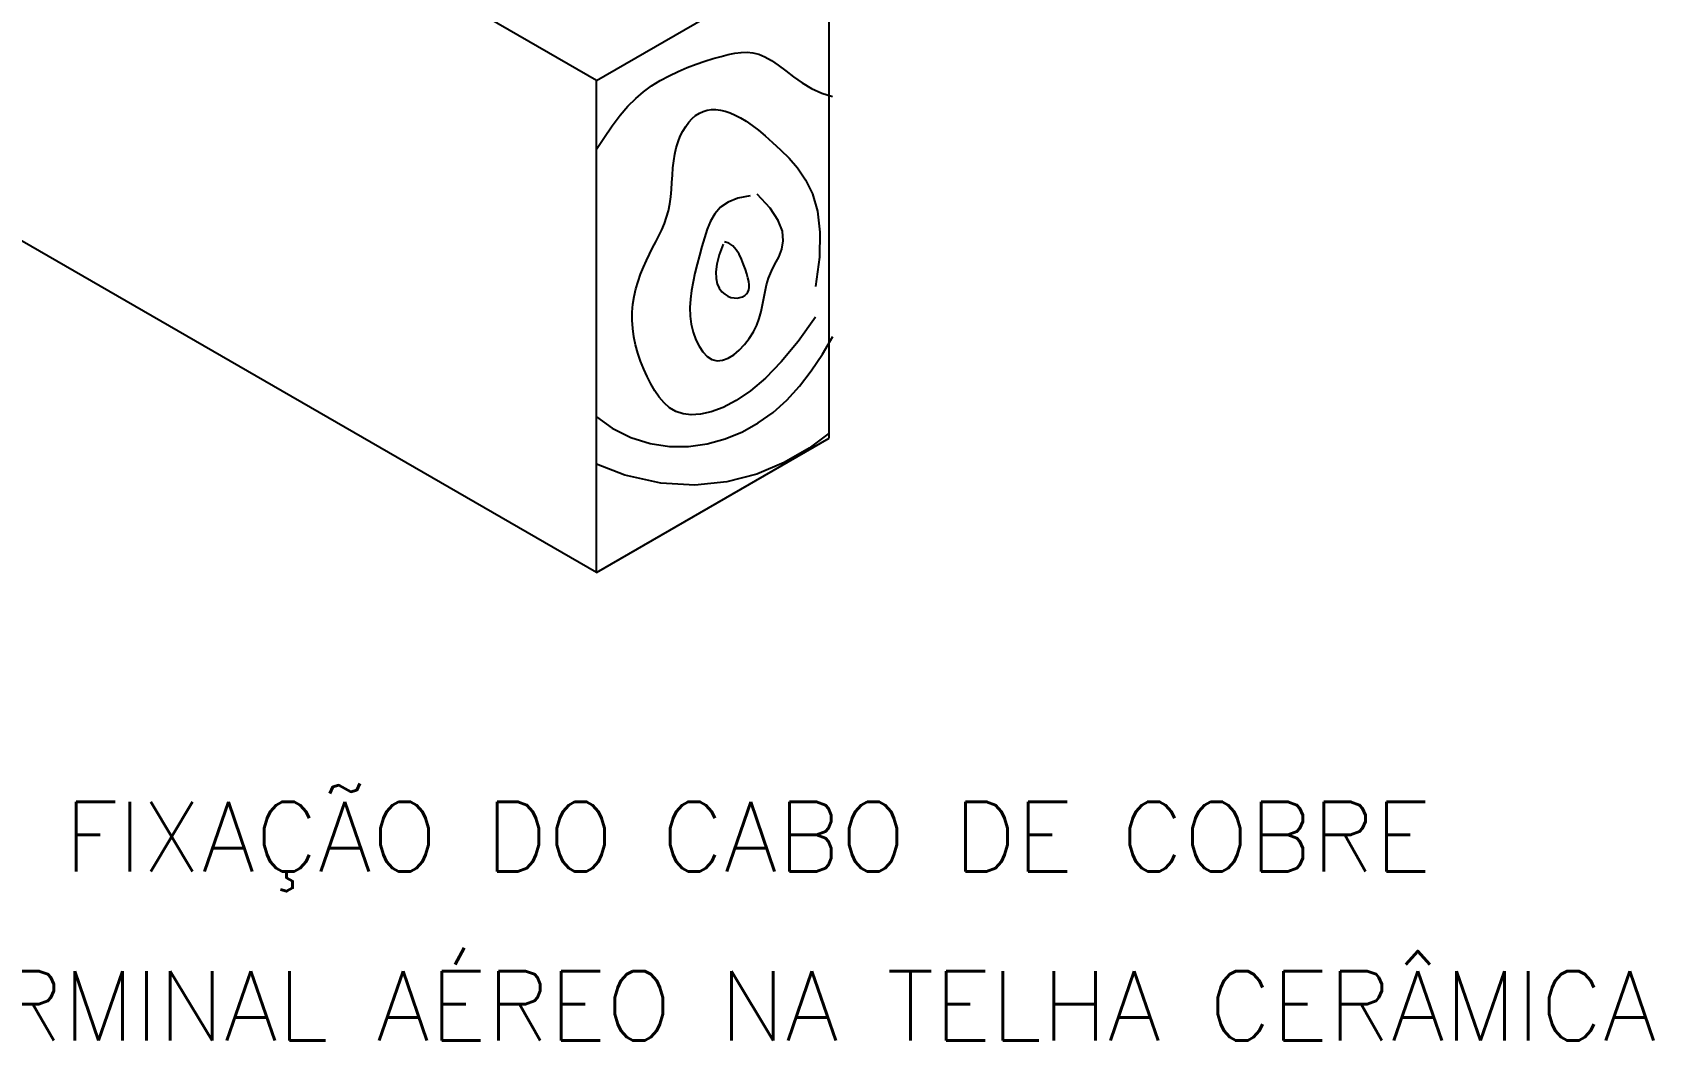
# Model space of a CAD drawing. Header units: millimetres. Extents: x -5612.5 to -5597.4, y -4716.9 to -4702.2.
# Drawn here: x -5607.04 to -5598.89, y -4716.85 to -4711.78 of the extents above; entities that cross this region are included whole.
import ezdxf
from ezdxf.enums import TextEntityAlignment as Align

# ---------------------------------------------------------------- set-up
doc = ezdxf.new("R2010")
doc.units = ezdxf.units.MM
doc.header["$LTSCALE"] = 10
doc.layers.add('Termotécnica', color=7, linetype='Continuous')
doc.styles.add('r140', font='romans.shx')

msp = doc.modelspace()

# ---------------------------------------------------------------- linework, layer by layer
at = {"layer": 'Termotécnica', "color": 2}
for p, q in [((-5604.203, -4714.498), (-5609.9138, -4711.2008)), ((-5604.203, -4712.023), (-5603.0339, -4711.348)), ((-5603.0339, -4713.823), (-5603.0339, -4711.348)), ((-5604.203, -4712.023), (-5605.0066, -4711.5591)), ((-5604.203, -4714.498), (-5604.203, -4712.023)), ((-5604.203, -4714.498), (-5603.0339, -4713.823))]:
    msp.add_line(p, q, dxfattribs=at)
at = {"layer": 'Termotécnica', "color": 1}
for points in [[(-5604.203, -4712.3695), (-5604.1671, -4712.3126), (-5604.1247, -4712.251), (-5604.0845, -4712.1981), (-5604.0454, -4712.1528), (-5604.0066, -4712.1138), (-5603.9672, -4712.0801), (-5603.9263, -4712.0503), (-5603.8834, -4712.0235), (-5603.8388, -4711.9993), (-5603.7933, -4711.9777), (-5603.7477, -4711.9584), (-5603.7025, -4711.9413), (-5603.6586, -4711.9264), (-5603.6167, -4711.9134), (-5603.5775, -4711.9023), (-5603.5415, -4711.893), (-5603.5082, -4711.886), (-5603.4768, -4711.8818), (-5603.4467, -4711.8809), (-5603.4172, -4711.8841), (-5603.3874, -4711.8917), (-5603.3568, -4711.9044), (-5603.3245, -4711.9228), (-5603.2899, -4711.9469), (-5603.2527, -4711.9751), (-5603.2126, -4712.0052), (-5603.1692, -4712.0352), (-5603.1223, -4712.063), (-5603.0716, -4712.0864), (-5603.0167, -4712.1034)], [(-5603.1034, -4713.2141), (-5603.1907, -4713.3363), (-5603.2746, -4713.4376), (-5603.3546, -4713.5197), (-5603.4302, -4713.5843), (-5603.501, -4713.6331), (-5603.5666, -4713.6679), (-5603.6264, -4713.6904), (-5603.6801, -4713.7022), (-5603.7274, -4713.7051), (-5603.7687, -4713.6999), (-5603.8047, -4713.6875), (-5603.8362, -4713.6689), (-5603.8638, -4713.645), (-5603.8882, -4713.6165), (-5603.9101, -4713.5845), (-5603.9301, -4713.5497), (-5603.9489, -4713.5129), (-5603.9662, -4713.4746), (-5603.9818, -4713.4351), (-5603.9955, -4713.3946), (-5604.0068, -4713.3535), (-5604.0156, -4713.312), (-5604.0215, -4713.2705), (-5604.0243, -4713.2293), (-5604.0238, -4713.1886), (-5604.0202, -4713.1486), (-5604.0139, -4713.1094), (-5604.0052, -4713.071), (-5603.9944, -4713.0337), (-5603.9818, -4712.9974), (-5603.9679, -4712.9624), (-5603.9529, -4712.9287), (-5603.9372, -4712.8963), (-5603.9213, -4712.865), (-5603.9054, -4712.8343), (-5603.89, -4712.804), (-5603.8756, -4712.7736), (-5603.8625, -4712.7427), (-5603.8512, -4712.711), (-5603.842, -4712.6781), (-5603.8352, -4712.6438), (-5603.8304, -4712.6084), (-5603.8269, -4712.5722), (-5603.8243, -4712.5356), (-5603.8219, -4712.4991), (-5603.8191, -4712.4631), (-5603.8154, -4712.428), (-5603.8101, -4712.3942), (-5603.8027, -4712.3621), (-5603.7935, -4712.3318), (-5603.7824, -4712.3036), (-5603.7696, -4712.2777), (-5603.7553, -4712.2542), (-5603.7397, -4712.2332), (-5603.723, -4712.2151), (-5603.7052, -4712.1999), (-5603.6865, -4712.1878), (-5603.667, -4712.1787), (-5603.6466, -4712.1727), (-5603.6254, -4712.1697), (-5603.6033, -4712.1696), (-5603.5804, -4712.1723), (-5603.5566, -4712.1779), (-5603.5319, -4712.1862), (-5603.5064, -4712.1973), (-5603.4797, -4712.2113), (-5603.4515, -4712.2285), (-5603.4216, -4712.2492), (-5603.3896, -4712.2736), (-5603.3552, -4712.3019), (-5603.3182, -4712.3345), (-5603.2781, -4712.3714), (-5603.2354, -4712.4135), (-5603.1925, -4712.4629), (-5603.1525, -4712.5222), (-5603.1184, -4712.5941), (-5603.0934, -4712.6811), (-5603.0805, -4712.7859), (-5603.0828, -4712.9111), (-5603.1034, -4713.0592)], [(-5603.4316, -4712.6037), (-5603.4931, -4712.6151), (-5603.5418, -4712.6346), (-5603.5798, -4712.6612), (-5603.6089, -4712.6937), (-5603.6309, -4712.7309), (-5603.6477, -4712.7716), (-5603.6612, -4712.8146), (-5603.6733, -4712.8588), (-5603.6854, -4712.9032), (-5603.6973, -4712.9476), (-5603.7085, -4712.9917), (-5603.7183, -4713.0357), (-5603.7262, -4713.0794), (-5603.7316, -4713.1227), (-5603.7339, -4713.1656), (-5603.7326, -4713.208), (-5603.7271, -4713.2497), (-5603.7176, -4713.2897), (-5603.7046, -4713.3269), (-5603.6883, -4713.3602), (-5603.6691, -4713.3886), (-5603.6473, -4713.4109), (-5603.6232, -4713.426), (-5603.5973, -4713.4327), (-5603.5699, -4713.4305), (-5603.5416, -4713.4201), (-5603.5133, -4713.4027), (-5603.4858, -4713.3796), (-5603.4597, -4713.3519), (-5603.4359, -4713.3209), (-5603.4152, -4713.2877), (-5603.3982, -4713.2536), (-5603.3855, -4713.2196), (-5603.3761, -4713.1857), (-5603.3689, -4713.152), (-5603.3628, -4713.1184), (-5603.3564, -4713.0847), (-5603.3487, -4713.0509), (-5603.3385, -4713.0168), (-5603.3245, -4712.9826), (-5603.3065, -4712.9477), (-5603.2878, -4712.9114), (-5603.2725, -4712.8723), (-5603.2649, -4712.8293), (-5603.2692, -4712.7812), (-5603.2896, -4712.7269), (-5603.3301, -4712.6651), (-5603.3952, -4712.5946)], [(-5603.5676, -4712.846), (-5603.5873, -4712.9001), (-5603.5989, -4712.9466), (-5603.6037, -4712.9862), (-5603.6025, -4713.0193), (-5603.5965, -4713.0466), (-5603.5866, -4713.0686), (-5603.5738, -4713.0858), (-5603.5593, -4713.0988), (-5603.5439, -4713.1081), (-5603.5281, -4713.1141), (-5603.5123, -4713.1171), (-5603.4971, -4713.1173), (-5603.4827, -4713.115), (-5603.4696, -4713.1106), (-5603.4583, -4713.1043), (-5603.4491, -4713.0965), (-5603.4424, -4713.0873), (-5603.4381, -4713.0766), (-5603.4361, -4713.0644), (-5603.4362, -4713.0504), (-5603.4383, -4713.0344), (-5603.4423, -4713.0164), (-5603.4479, -4712.9962), (-5603.4552, -4712.9735), (-5603.4639, -4712.9486), (-5603.4743, -4712.9227), (-5603.4867, -4712.8974), (-5603.5012, -4712.8744), (-5603.5181, -4712.8553), (-5603.5377, -4712.8416), (-5603.5602, -4712.8349)], [(-5604.203, -4713.7153), (-5604.1248, -4713.7716), (-5604.0304, -4713.8188), (-5603.9341, -4713.849), (-5603.8371, -4713.8635), (-5603.7409, -4713.8635), (-5603.6468, -4713.8505), (-5603.5562, -4713.8256), (-5603.4704, -4713.7903), (-5603.3905, -4713.7457), (-5603.3163, -4713.6923), (-5603.2475, -4713.6306), (-5603.1834, -4713.5611), (-5603.1238, -4713.4843), (-5603.0681, -4713.4005), (-5603.0158, -4713.3103)], [(-5603.0339, -4713.7974), (-5603.134, -4713.8724), (-5603.2598, -4713.9453), (-5603.398, -4714.0031), (-5603.5479, -4714.042), (-5603.7089, -4714.0582), (-5603.8804, -4714.0481), (-5604.0618, -4714.0079), (-5604.203, -4713.9529)]]:
    msp.add_lwpolyline(points, dxfattribs=at)

# ---------------------------------------------------------------- texts
at = {"layer": 'Termotécnica', "color": 5, "style": 'r140'}
for s, p in [(' FIXAÇÃO DO CABO DE COBRE', (-5603.5633, -4716.1059)), ('E TERMINAL AÉREO NA TELHA CERÂMICA', (-5603.5633, -4716.9572))]:
    msp.add_text(s, height=0.35, dxfattribs=at).set_placement(p, align=Align.BOTTOM_CENTER)

doc.saveas('drawing.dxf')
